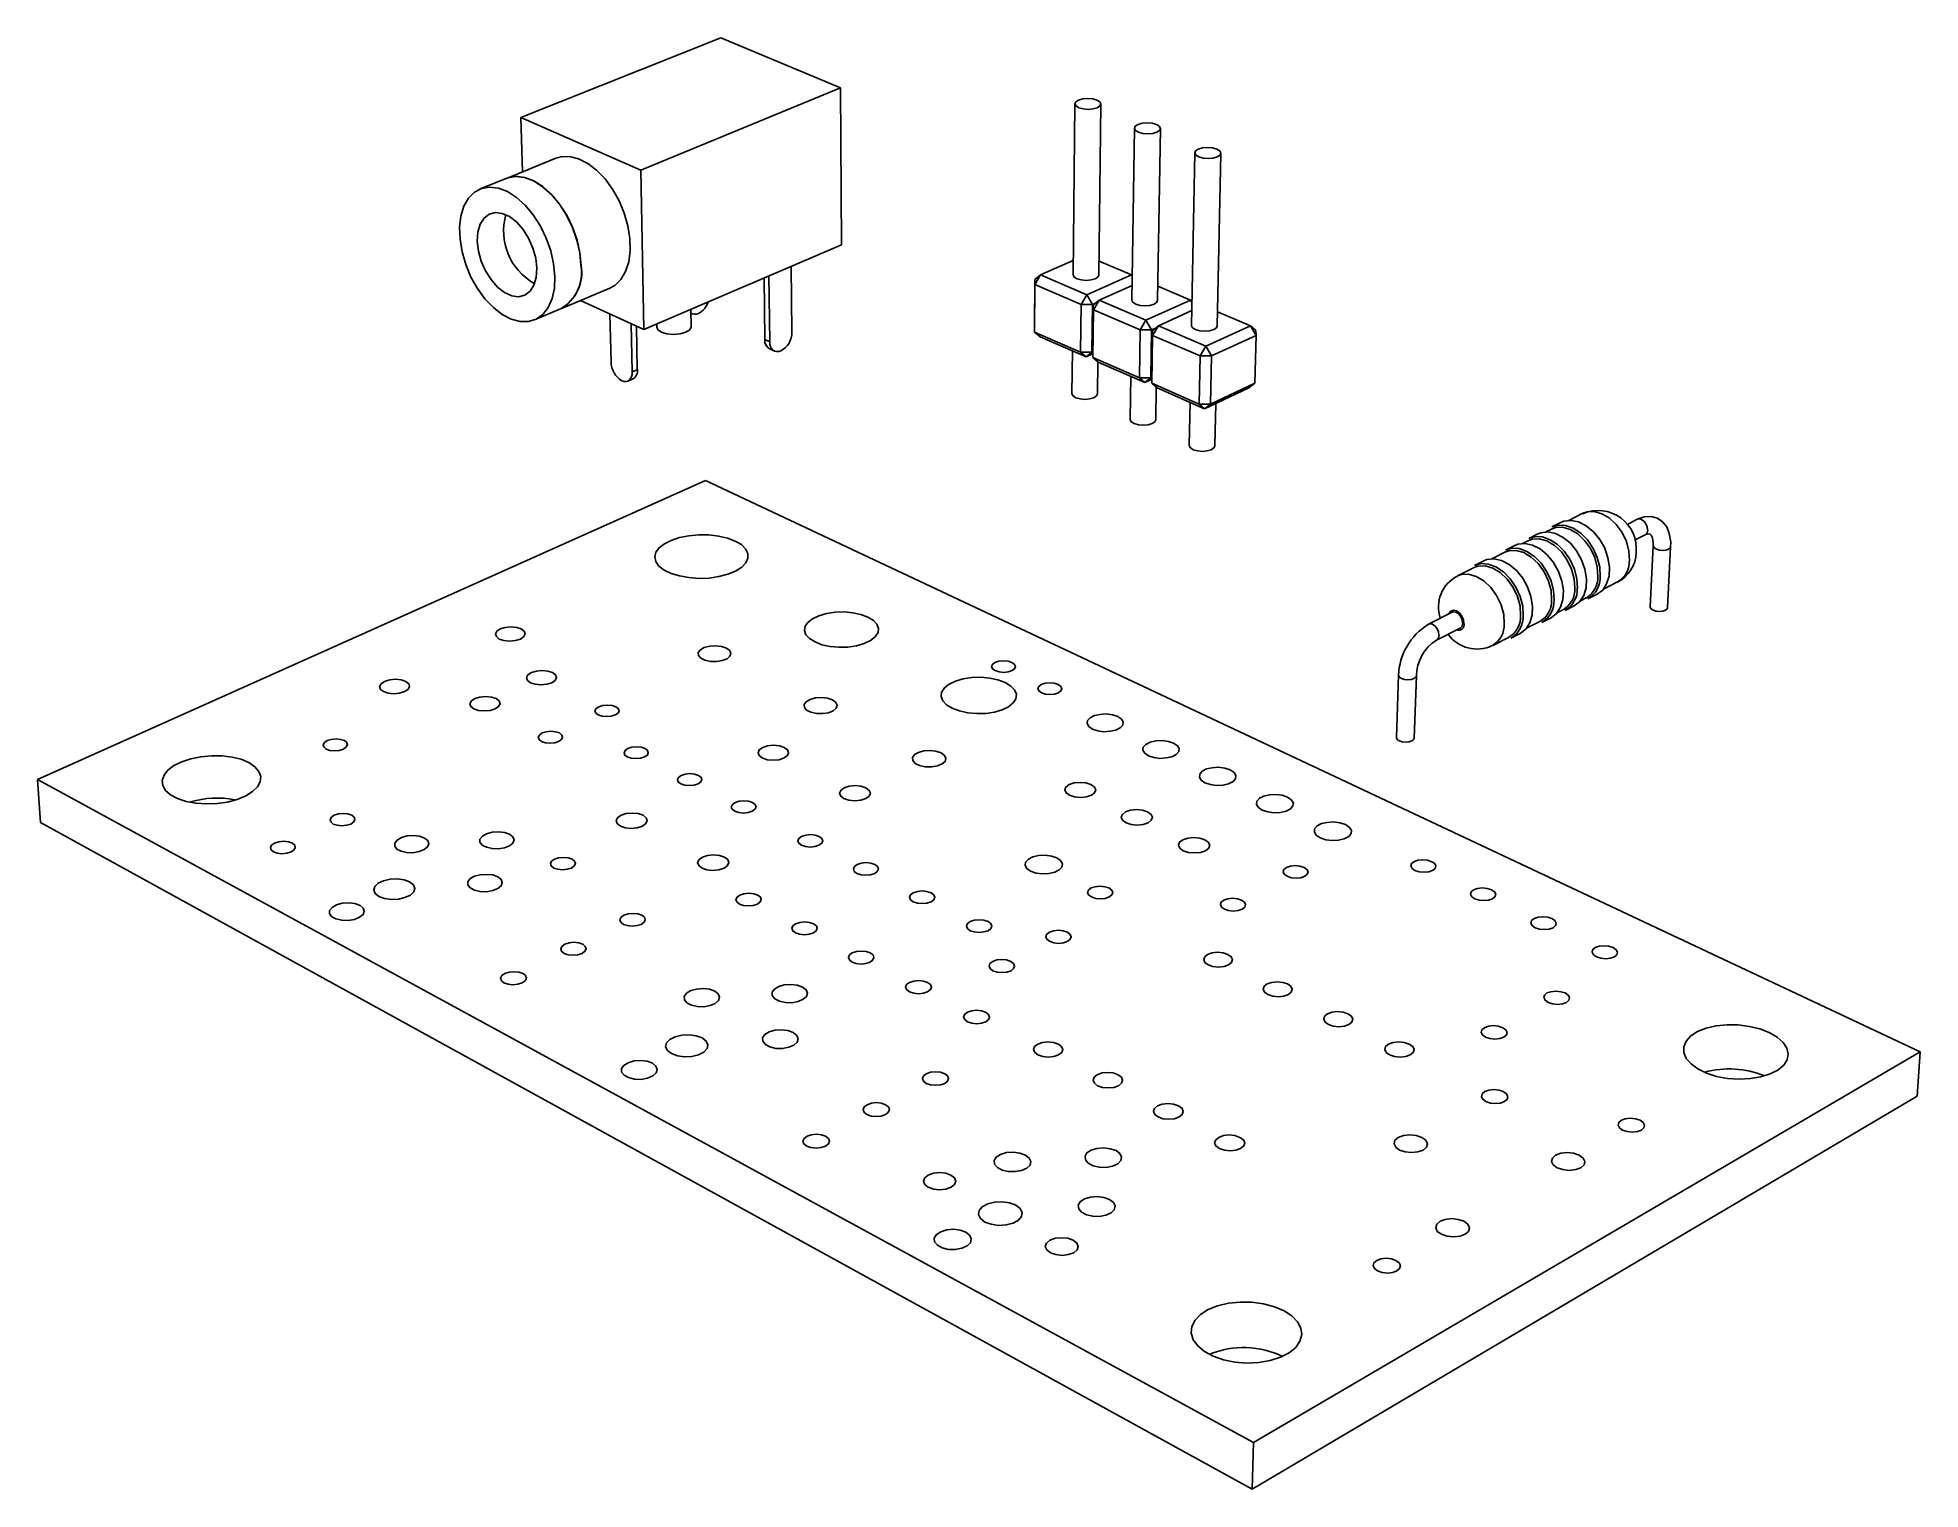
# Model space of a CAD drawing. Extents: x 0 to 159, y 0 to 188.
# Drawn here: x 58.2 to 159.1, y 110.4 to 188.2 of the extents above; entities outside this region: 2.
import ezdxf
from ezdxf.enums import TextEntityAlignment as Align

# ---------------------------------------------------------------- set-up
doc = ezdxf.new("R2010")
doc.units = 0
doc.layers.get('0').update_dxf_attribs({"linetype": 'CONTINUOUS'})

msp = doc.modelspace()

# ---------------------------------------------------------------- linework, layer by layer
at = {"color": 7, "linetype": 'CONTINUOUS'}
for p, q in [((94.8, 188.22), (84.09, 183.94)), ((101.23, 185.53), (94.8, 188.22)), ((90.51, 181.12), (101.23, 185.53)), ((101.23, 185.53), (101.28, 177.12)), ((84.09, 183.94), (84.17, 181.03)), ((84.09, 183.94), (90.51, 181.12)), ((113.8, 184.67), (113.7, 175.51)), ((115.08, 175.49), (115.19, 184.66)), ((116.99, 183.37), (116.85, 174.16)), ((118.23, 174.14), (118.38, 183.35)), ((85.96, 181.76), (83.32, 180.68)), ((120.22, 182.05), (120.04, 172.8)), ((121.43, 172.77), (121.62, 182.02)), ((90.51, 181.12), (90.68, 172.58)), ((83.3, 180.68), (81.9, 180.11)), ((90.68, 172.58), (101.28, 177.12)), ((98.61, 172.44), (98.58, 175.96)), ((113.71, 176.28), (111.95, 175.5)), ((116.83, 175.5), (115.09, 176.24)), ((86.23, 173.69), (88.85, 174.79)), ((97.17, 172.04), (97.13, 175.34)), ((97.43, 171.92), (97.39, 175.45)), ((111.63, 172.71), (111.64, 175.25)), ((111.65, 174.98), (111.63, 172.44)), ((111.95, 175.5), (111.64, 175.25)), ((111.65, 174.98), (111.64, 175.25)), ((111.95, 175.5), (111.65, 174.98)), ((114.13, 173.91), (111.65, 174.98)), ((111.95, 175.5), (114.43, 174.44)), ((114.43, 174.44), (116.83, 175.5)), ((116.86, 174.94), (115.09, 174.15)), ((116.83, 175.5), (116.87, 175.43)), ((116.87, 175.46), (116.83, 175.5)), ((120, 174.15), (118.25, 174.9)), ((84.82, 173.09), (86.21, 173.68)), ((87.28, 174.13), (90.68, 172.58)), ((93.21, 172.73), (93.2, 173.65)), ((114.1, 171.36), (114.13, 173.91)), ((114.43, 174.44), (114.13, 173.91)), ((114.74, 173.91), (114.13, 173.91)), ((114.74, 173.91), (114.43, 174.44)), ((114.74, 173.91), (114.71, 171.36)), ((114.87, 173.97), (114.74, 173.91)), ((114.75, 171.34), (114.78, 173.9)), ((115.09, 174.15), (114.78, 173.9)), ((114.79, 173.63), (114.78, 173.9)), ((115.09, 174.15), (114.79, 173.63)), ((115.09, 174.15), (117.6, 173.07)), ((117.6, 173.07), (120, 174.15)), ((120, 174.15), (120.07, 174.03)), ((120.07, 174.09), (120, 174.15)), ((88.92, 170.83), (88.86, 173.41)), ((90.06, 170.31), (90, 172.88)), ((90.33, 170.42), (90.28, 172.76)), ((91.37, 172.87), (91.37, 172.7)), ((93.2, 173.45), (93.26, 173.42)), ((111.63, 172.44), (111.63, 172.71)), ((114.79, 173.63), (114.76, 171.07)), ((117.3, 172.55), (114.79, 173.63)), ((117.6, 173.07), (117.3, 172.55)), ((117.91, 172.55), (117.6, 173.07)), ((118.27, 172.78), (117.95, 172.53)), ((118.27, 172.78), (117.96, 172.26)), ((120.06, 173.59), (118.27, 172.78)), ((118.27, 172.78), (120.81, 171.69)), ((120.81, 171.69), (123.21, 172.78)), ((123.21, 172.78), (121.45, 173.53)), ((123.21, 172.78), (123.51, 172.26)), ((123.49, 172.53), (123.21, 172.78)), ((97.17, 172.04), (97.43, 171.92)), ((111.63, 172.44), (114.1, 171.36)), ((111.63, 172.44), (111.93, 172.19)), ((114.4, 171.11), (111.93, 172.19)), ((117.26, 169.98), (117.3, 172.55)), ((117.91, 172.55), (117.3, 172.55)), ((117.91, 172.55), (117.87, 169.98)), ((118.05, 172.61), (117.91, 172.55)), ((117.91, 169.96), (117.95, 172.53)), ((117.96, 172.26), (117.92, 169.69)), ((117.96, 172.26), (117.95, 172.53)), ((120.51, 171.16), (117.96, 172.26)), ((120.81, 171.69), (120.51, 171.16)), ((121.12, 171.16), (120.81, 171.69)), ((123.51, 172.26), (121.12, 171.16)), ((123.45, 169.69), (123.51, 172.26)), ((123.49, 172.53), (123.51, 172.26)), ((97.43, 171.54), (97.68, 171.42)), ((113.66, 171.43), (113.64, 169.14)), ((114.71, 171.36), (114.1, 171.36)), ((114.1, 171.36), (114.4, 171.11)), ((114.71, 171.36), (114.4, 171.11)), ((114.75, 171.27), (114.4, 171.11)), ((114.71, 171.36), (114.75, 171.38)), ((114.76, 171.07), (114.75, 171.34)), ((114.76, 171.07), (117.26, 169.98)), ((114.76, 171.07), (115.05, 170.82)), ((115, 169.12), (115.02, 170.85)), ((117.55, 169.73), (115.05, 170.82)), ((120.46, 168.58), (120.51, 171.16)), ((121.12, 171.16), (120.51, 171.16)), ((121.12, 171.16), (121.07, 168.58)), ((89.82, 169.81), (90.09, 169.92)), ((90.06, 170.31), (90.33, 170.42)), ((116.79, 170.06), (116.76, 167.76)), ((117.87, 169.98), (117.26, 169.98)), ((117.26, 169.98), (117.55, 169.73)), ((117.87, 169.98), (117.55, 169.73)), ((117.91, 169.9), (117.55, 169.73)), ((117.87, 169.98), (117.91, 170)), ((117.92, 169.69), (117.91, 169.96)), ((117.92, 169.69), (120.46, 168.58)), ((117.92, 169.69), (118.21, 169.44)), ((121.07, 168.58), (123.45, 169.69)), ((123.13, 169.44), (123.45, 169.69)), ((118.13, 167.74), (118.16, 169.49)), ((120.75, 168.33), (118.21, 169.44)), ((119.97, 168.67), (119.92, 166.37)), ((123.13, 169.44), (120.75, 168.33)), ((121.3, 166.34), (121.35, 168.61)), ((121.07, 168.58), (120.46, 168.58)), ((120.46, 168.58), (120.75, 168.33)), ((121.07, 168.58), (120.75, 168.33)), ((93.99, 164.47), (58.17, 148.44)), ((159.13, 133.85), (93.99, 164.47)), ((141.04, 162.72), (140.29, 162.34)), ((138.62, 161.62), (138.13, 161.37)), ((139.35, 161.87), (139.05, 161.73)), ((139.86, 162.23), (139.37, 161.99)), ((143.95, 162.4), (143.39, 162.11)), ((143.81, 161.28), (144.37, 161.56)), ((144.36, 161.56), (144.37, 161.56)), ((136.86, 160.63), (136.15, 160.28)), ((137.38, 161), (136.88, 160.75)), ((138.11, 161.25), (137.81, 161.11)), ((144.81, 160.97), (144.64, 157.7)), ((145.57, 157.65), (145.74, 160.92)), ((135.2, 159.81), (134.32, 159.37)), ((135.72, 160.17), (135.22, 159.92)), ((142.15, 158.66), (142.9, 159.04)), ((139.67, 157.4), (139.97, 157.55)), ((140.08, 157.5), (140.57, 157.75)), ((140.91, 158.03), (141.21, 158.18)), ((141.31, 158.13), (141.8, 158.38)), ((134.02, 157.41), (132.75, 156.77)), ((133.18, 155.92), (134.45, 156.56)), ((138.02, 156.56), (138.73, 156.92)), ((138.84, 156.87), (139.33, 157.12)), ((136.2, 155.63), (137.08, 156.08)), ((137.18, 156.03), (137.68, 156.28)), ((131.15, 154.04), (131.04, 150.7)), ((131.99, 150.67), (132.11, 154.01)), ((58.17, 148.44), (58.32, 146.15)), ((58.17, 148.44), (123.37, 112.89)), ((58.32, 146.15), (123.31, 110.39)), ((123.37, 112.89), (159.13, 133.85)), ((159.13, 133.85), (158.96, 131.47)), ((123.31, 110.39), (158.96, 131.47)), ((123.37, 112.89), (123.31, 110.39))]:
    msp.add_line(p, q, dxfattribs=at)
for points in [[(113.99, 184.87), (114.22, 184.94), (114.48, 184.96), (114.75, 184.94), (114.98, 184.87), (115.13, 184.78), (115.19, 184.67), (115.14, 184.56), (114.99, 184.46), (114.77, 184.4), (114.51, 184.38), (114.24, 184.4), (114.01, 184.46), (113.86, 184.56), (113.8, 184.67), (113.85, 184.78), (113.99, 184.87)], [(117.18, 183.57), (117.4, 183.63), (117.67, 183.65), (117.94, 183.63), (118.17, 183.57), (118.32, 183.47), (118.38, 183.36), (118.34, 183.25), (118.19, 183.15), (117.97, 183.09), (117.7, 183.07), (117.43, 183.09), (117.2, 183.15), (117.05, 183.25), (116.99, 183.36), (117.03, 183.47), (117.18, 183.57)], [(88.85, 174.79), (89.12, 174.94), (89.44, 175.26), (89.7, 175.68), (89.87, 176.2), (89.94, 176.8), (89.93, 177.45), (89.82, 178.13), (89.63, 178.81), (89.35, 179.48), (89, 180.1), (88.6, 180.65), (88.14, 181.12), (87.67, 181.48), (87.18, 181.73), (86.7, 181.85), (86.24, 181.84), (85.96, 181.76)], [(120.41, 182.25), (120.63, 182.31), (120.9, 182.33), (121.17, 182.31), (121.4, 182.25), (121.56, 182.15), (121.62, 182.04), (121.58, 181.92), (121.43, 181.83), (121.21, 181.76), (120.94, 181.74), (120.67, 181.76), (120.44, 181.83), (120.28, 181.92), (120.22, 182.04), (120.26, 182.15), (120.41, 182.25)], [(87.3, 176.01), (87.24, 176.68), (87.09, 177.37), (86.85, 178.05), (86.53, 178.7), (86.15, 179.29), (85.72, 179.81), (85.25, 180.23), (84.76, 180.54), (84.28, 180.72), (83.81, 180.78), (83.38, 180.71), (83.3, 180.68)], [(87.32, 176.01), (87.25, 176.68), (87.1, 177.37), (86.86, 178.06), (86.55, 178.71), (86.16, 179.3), (85.73, 179.82), (85.26, 180.24), (84.78, 180.55), (84.29, 180.73), (83.82, 180.79), (83.39, 180.71), (83.32, 180.68)], [(85.91, 175.42), (85.84, 176.09), (85.69, 176.79), (85.45, 177.47), (85.13, 178.12), (84.75, 178.72), (84.31, 179.24), (83.85, 179.66), (83.36, 179.97), (82.88, 180.15), (82.41, 180.21), (81.98, 180.14), (81.59, 179.93), (81.28, 179.61), (81.03, 179.18), (80.87, 178.66), (80.8, 178.06), (80.83, 177.41), (80.94, 176.74), (81.14, 176.06), (81.41, 175.39), (81.76, 174.77), (82.16, 174.22), (82.61, 173.75), (83.08, 173.38), (83.56, 173.13), (84.04, 173), (84.49, 173), (84.9, 173.13), (85.26, 173.38), (85.55, 173.76), (85.76, 174.23), (85.88, 174.79), (85.91, 175.42)], [(84.94, 175.86), (84.88, 176.4), (84.73, 176.94), (84.5, 177.47), (84.2, 177.94), (83.85, 178.34), (83.47, 178.63), (83.09, 178.8), (82.72, 178.85), (82.38, 178.76), (82.11, 178.55), (81.9, 178.22), (81.78, 177.8), (81.75, 177.31), (81.81, 176.78), (81.96, 176.24), (82.19, 175.72), (82.49, 175.25), (82.84, 174.85), (83.21, 174.56), (83.6, 174.38), (83.96, 174.33), (84.3, 174.42), (84.58, 174.63), (84.78, 174.95), (84.91, 175.37), (84.94, 175.86)], [(113.7, 175.51), (113.7, 175.5), (113.76, 175.39), (113.91, 175.29), (114.14, 175.23), (114.4, 175.2), (114.66, 175.23), (114.88, 175.29), (115.03, 175.39), (115.08, 175.49)], [(116.85, 174.16), (116.85, 174.15), (116.91, 174.04), (117.07, 173.94), (117.29, 173.87), (117.56, 173.85), (117.82, 173.87), (118.04, 173.94), (118.19, 174.04), (118.23, 174.14)], [(93.21, 172.73), (93.21, 172.71), (93.14, 172.56), (92.93, 172.43), (92.62, 172.34), (92.27, 172.31), (91.92, 172.34), (91.62, 172.43), (91.43, 172.56), (91.37, 172.7)], [(120.04, 172.8), (120.04, 172.78), (120.1, 172.67), (120.26, 172.57), (120.49, 172.5), (120.76, 172.48), (121.02, 172.5), (121.24, 172.57), (121.39, 172.67), (121.43, 172.77)], [(97.43, 171.92), (97.44, 171.78), (97.47, 171.66), (97.53, 171.55), (97.6, 171.47), (97.7, 171.42), (97.8, 171.39), (97.91, 171.4), (98.03, 171.44)], [(89.5, 169.82), (89.62, 169.79), (89.72, 169.78), (89.82, 169.8), (89.9, 169.86), (89.97, 169.94), (90.02, 170.04), (90.05, 170.17), (90.06, 170.31)], [(115, 169.12), (114.95, 169.01), (114.81, 168.92), (114.59, 168.85), (114.33, 168.83), (114.07, 168.85), (113.85, 168.92), (113.7, 169.01), (113.64, 169.13), (113.64, 169.14)], [(118.13, 167.74), (118.08, 167.63), (117.94, 167.53), (117.72, 167.47), (117.46, 167.44), (117.2, 167.47), (116.97, 167.53), (116.82, 167.63), (116.76, 167.75), (116.76, 167.76)], [(121.3, 166.34), (121.26, 166.24), (121.11, 166.13), (120.89, 166.07), (120.63, 166.04), (120.37, 166.07), (120.14, 166.13), (119.98, 166.24), (119.92, 166.36), (119.92, 166.37)], [(145.74, 160.92), (145.75, 161.18), (145.67, 161.63), (145.53, 161.99), (145.31, 162.27), (145.03, 162.46), (144.69, 162.55), (144.33, 162.53), (143.95, 162.4)], [(95.58, 161.23), (95.17, 161.39), (94.69, 161.5), (94.17, 161.56), (93.63, 161.57), (93.1, 161.52), (92.6, 161.42), (92.15, 161.27), (91.78, 161.09), (91.5, 160.87), (91.33, 160.63), (91.27, 160.38), (91.32, 160.13), (91.49, 159.89), (91.77, 159.67), (92.15, 159.49), (92.6, 159.36), (93.1, 159.27), (93.64, 159.23), (94.18, 159.25), (94.71, 159.33), (95.19, 159.45), (95.6, 159.62), (95.93, 159.83), (96.15, 160.06), (96.26, 160.31), (96.26, 160.57), (96.14, 160.81), (95.91, 161.04), (95.58, 161.23)], [(140.57, 157.75), (140.86, 157.97), (141.08, 158.31), (141.21, 158.73), (141.23, 159.21), (141.15, 159.72), (140.97, 160.23), (140.7, 160.7), (140.37, 161.11), (139.98, 161.43), (139.57, 161.64), (139.17, 161.72), (138.79, 161.68), (138.62, 161.62)], [(141.84, 159.34), (141.81, 159.83), (141.67, 160.35), (141.44, 160.84), (141.13, 161.27), (140.76, 161.62), (140.35, 161.86), (139.95, 161.97), (139.56, 161.95), (139.35, 161.87)], [(139.37, 161.99), (139.71, 162.09), (140.11, 162.07), (140.52, 161.92), (140.92, 161.66), (141.29, 161.29), (141.59, 160.84), (141.81, 160.35), (141.94, 159.84), (141.97, 159.34)], [(141.8, 158.38), (142.1, 158.6), (142.31, 158.93), (142.44, 159.35), (142.46, 159.83), (142.38, 160.34), (142.21, 160.85), (141.94, 161.32), (141.6, 161.73), (141.22, 162.05), (140.81, 162.26), (140.4, 162.34), (140.02, 162.3), (139.86, 162.23)], [(144.37, 161.56), (144.46, 161.6), (144.58, 161.62), (144.64, 161.61), (144.7, 161.55), (144.77, 161.41), (144.81, 161.16), (144.81, 160.97)], [(139.36, 158.08), (139.33, 158.58), (139.19, 159.09), (138.96, 159.59), (138.64, 160.02), (138.27, 160.37), (137.87, 160.61), (137.46, 160.73), (137.07, 160.71), (136.86, 160.63)], [(136.88, 160.75), (137.23, 160.85), (137.62, 160.83), (138.04, 160.68), (138.44, 160.41), (138.8, 160.04), (139.1, 159.59), (139.33, 159.1), (139.46, 158.58), (139.49, 158.08)], [(139.33, 157.12), (139.62, 157.34), (139.84, 157.68), (139.97, 158.1), (139.99, 158.58), (139.91, 159.09), (139.73, 159.6), (139.46, 160.08), (139.12, 160.49), (138.74, 160.81), (138.33, 161.02), (137.92, 161.1), (137.54, 161.06), (137.38, 161)], [(140.6, 158.71), (140.57, 159.21), (140.43, 159.72), (140.2, 160.21), (139.89, 160.65), (139.52, 161), (139.11, 161.24), (138.7, 161.35), (138.32, 161.33), (138.11, 161.25)], [(138.13, 161.37), (138.47, 161.47), (138.87, 161.45), (139.28, 161.3), (139.68, 161.04), (140.05, 160.67), (140.35, 160.22), (140.58, 159.72), (140.71, 159.21), (140.74, 158.71)], [(137.7, 157.24), (137.67, 157.74), (137.53, 158.26), (137.3, 158.75), (136.98, 159.19), (136.61, 159.54), (136.21, 159.78), (135.8, 159.9), (135.41, 159.88), (135.2, 159.81)], [(135.22, 159.92), (135.57, 160.02), (135.96, 160), (136.37, 159.85), (136.78, 159.58), (137.14, 159.21), (137.45, 158.76), (137.67, 158.26), (137.81, 157.74), (137.84, 157.24)], [(137.68, 156.28), (137.97, 156.5), (138.19, 156.84), (138.31, 157.26), (138.34, 157.74), (138.25, 158.26), (138.07, 158.77), (137.81, 159.25), (137.47, 159.66), (137.08, 159.98), (136.67, 160.19), (136.26, 160.28), (135.88, 160.24), (135.72, 160.17)], [(144.64, 157.7), (144.64, 157.67), (144.69, 157.59), (144.81, 157.52), (144.96, 157.47), (145.14, 157.46), (145.32, 157.47), (145.46, 157.52)], [(145.46, 157.52), (145.55, 157.59), (145.57, 157.65)], [(84.11, 156.52), (83.86, 156.6), (83.55, 156.63), (83.25, 156.6), (82.98, 156.52), (82.8, 156.4), (82.72, 156.25), (82.77, 156.11), (82.93, 155.98), (83.18, 155.9), (83.48, 155.87), (83.79, 155.9), (84.06, 155.98), (84.24, 156.11), (84.32, 156.25), (84.27, 156.4), (84.11, 156.52)], [(102.7, 157.15), (102.32, 157.29), (101.89, 157.38), (101.42, 157.43), (100.94, 157.41), (100.48, 157.34), (100.07, 157.23), (99.73, 157.07), (99.48, 156.87), (99.33, 156.66), (99.29, 156.43), (99.37, 156.2), (99.56, 156), (99.86, 155.82), (100.23, 155.67), (100.67, 155.58), (101.14, 155.54), (101.62, 155.55), (102.08, 155.62), (102.5, 155.74), (102.84, 155.9), (103.09, 156.1), (103.24, 156.32), (103.27, 156.54), (103.18, 156.77), (102.99, 156.97), (102.7, 157.15)], [(134.59, 156.83), (134.57, 157), (134.5, 157.17), (134.39, 157.31), (134.25, 157.41), (134.12, 157.43), (134.02, 157.41)], [(95.11, 155.49), (94.85, 155.58), (94.53, 155.61), (94.21, 155.59), (93.92, 155.52), (93.71, 155.4), (93.6, 155.25), (93.61, 155.1), (93.73, 154.95), (93.95, 154.84), (94.25, 154.78), (94.57, 154.77), (94.88, 154.82), (95.14, 154.92), (95.3, 155.06), (95.35, 155.21), (95.29, 155.36), (95.11, 155.49)], [(110.42, 154.72), (110.21, 154.79), (109.96, 154.81), (109.72, 154.79), (109.51, 154.72), (109.38, 154.62), (109.33, 154.5), (109.38, 154.38), (109.52, 154.29), (109.73, 154.22), (109.98, 154.19), (110.22, 154.22), (110.43, 154.29), (110.56, 154.38), (110.61, 154.5), (110.56, 154.62), (110.42, 154.72)], [(77.92, 153.7), (77.66, 153.79), (77.36, 153.82), (77.05, 153.79), (76.78, 153.7), (76.59, 153.58), (76.51, 153.43), (76.55, 153.28), (76.71, 153.16), (76.96, 153.07), (77.26, 153.04), (77.58, 153.07), (77.85, 153.16), (78.04, 153.28), (78.12, 153.43), (78.08, 153.58), (77.92, 153.7)], [(85.79, 154.18), (85.53, 154.26), (85.23, 154.29), (84.92, 154.26), (84.65, 154.18), (84.46, 154.06), (84.39, 153.91), (84.44, 153.76), (84.6, 153.63), (84.85, 153.55), (85.16, 153.52), (85.47, 153.55), (85.74, 153.63), (85.93, 153.76), (86, 153.91), (85.95, 154.06), (85.79, 154.18)], [(110.06, 153.64), (109.67, 153.79), (109.23, 153.88), (108.75, 153.93), (108.27, 153.91), (107.8, 153.84), (107.39, 153.72), (107.05, 153.56), (106.8, 153.36), (106.65, 153.13), (106.62, 152.9), (106.71, 152.67), (106.91, 152.45), (107.22, 152.27), (107.6, 152.12), (108.05, 152.02), (108.53, 151.98), (109.02, 151.99), (109.48, 152.06), (109.9, 152.19), (110.24, 152.35), (110.49, 152.56), (110.63, 152.78), (110.66, 153.02), (110.56, 153.25), (110.36, 153.46), (110.06, 153.64)], [(112.9, 153.54), (112.69, 153.61), (112.45, 153.63), (112.2, 153.61), (111.99, 153.54), (111.86, 153.44), (111.81, 153.32), (111.86, 153.2), (112.01, 153.1), (112.22, 153.03), (112.46, 153.01), (112.71, 153.03), (112.92, 153.1), (113.05, 153.2), (113.1, 153.32), (113.05, 153.44), (112.9, 153.54)], [(82.76, 152.79), (82.51, 152.87), (82.2, 152.9), (81.89, 152.87), (81.62, 152.79), (81.43, 152.66), (81.35, 152.51), (81.4, 152.36), (81.56, 152.23), (81.81, 152.15), (82.12, 152.12), (82.43, 152.15), (82.71, 152.23), (82.89, 152.36), (82.97, 152.51), (82.92, 152.66), (82.76, 152.79)], [(100.8, 152.72), (100.53, 152.8), (100.21, 152.84), (99.88, 152.82), (99.6, 152.74), (99.38, 152.62), (99.27, 152.47), (99.29, 152.31), (99.41, 152.17), (99.64, 152.05), (99.94, 151.99), (100.27, 151.98), (100.58, 152.03), (100.84, 152.13), (101, 152.27), (101.05, 152.43), (100.98, 152.58), (100.8, 152.72)], [(89.18, 152.35), (88.98, 152.42), (88.73, 152.44), (88.48, 152.42), (88.27, 152.35), (88.12, 152.25), (88.06, 152.13), (88.1, 152.01), (88.23, 151.91), (88.44, 151.84), (88.68, 151.82), (88.93, 151.84), (89.15, 151.91), (89.3, 152.01), (89.35, 152.13), (89.31, 152.25), (89.18, 152.35)], [(116.09, 151.82), (115.81, 151.92), (115.48, 151.96), (115.15, 151.94), (114.84, 151.87), (114.61, 151.76), (114.47, 151.61), (114.45, 151.45), (114.54, 151.29), (114.74, 151.15), (115.02, 151.06), (115.35, 151.01), (115.69, 151.03), (115.99, 151.1), (116.23, 151.22), (116.36, 151.36), (116.39, 151.53), (116.29, 151.69), (116.09, 151.82)], [(74.63, 150.53), (74.42, 150.6), (74.18, 150.62), (73.92, 150.6), (73.7, 150.53), (73.55, 150.43), (73.48, 150.31), (73.52, 150.19), (73.64, 150.08), (73.84, 150.01), (74.09, 149.99), (74.34, 150.01), (74.57, 150.08), (74.72, 150.19), (74.79, 150.31), (74.75, 150.43), (74.63, 150.53)], [(86.15, 150.94), (85.95, 151), (85.7, 151.03), (85.45, 151), (85.23, 150.94), (85.08, 150.83), (85.02, 150.71), (85.06, 150.59), (85.19, 150.49), (85.4, 150.42), (85.64, 150.39), (85.9, 150.42), (86.11, 150.49), (86.26, 150.59), (86.32, 150.71), (86.28, 150.83), (86.15, 150.94)], [(119.09, 150.4), (118.81, 150.49), (118.48, 150.54), (118.14, 150.52), (117.83, 150.45), (117.6, 150.33), (117.46, 150.18), (117.44, 150.02), (117.54, 149.86), (117.74, 149.72), (118.02, 149.63), (118.35, 149.58), (118.69, 149.6), (119, 149.67), (119.23, 149.79), (119.37, 149.94), (119.39, 150.1), (119.29, 150.26), (119.09, 150.4)], [(131.87, 150.52), (131.72, 150.47), (131.54, 150.45), (131.35, 150.47), (131.19, 150.52), (131.08, 150.6), (131.04, 150.68), (131.04, 150.7)], [(131.99, 150.67), (131.96, 150.6), (131.87, 150.52)], [(69.5, 149.35), (69.08, 149.53), (68.6, 149.65), (68.06, 149.72), (67.49, 149.72), (66.92, 149.67), (66.39, 149.56), (65.9, 149.4), (65.48, 149.19), (65.16, 148.95), (64.95, 148.68), (64.85, 148.4), (64.88, 148.13), (65.03, 147.86), (65.3, 147.62), (65.67, 147.42), (66.13, 147.27), (66.65, 147.17), (67.21, 147.14), (67.79, 147.16), (68.35, 147.24), (68.87, 147.38), (69.33, 147.57), (69.69, 147.8), (69.96, 148.06), (70.11, 148.33), (70.14, 148.61), (70.04, 148.88), (69.82, 149.13), (69.5, 149.35)], [(90.75, 150.11), (90.54, 150.18), (90.29, 150.2), (90.04, 150.18), (89.82, 150.11), (89.67, 150.01), (89.62, 149.88), (89.66, 149.76), (89.79, 149.66), (90, 149.59), (90.25, 149.57), (90.5, 149.59), (90.72, 149.66), (90.87, 149.76), (90.92, 149.88), (90.88, 150.01), (90.75, 150.11)], [(98.21, 150.17), (97.95, 150.25), (97.64, 150.28), (97.32, 150.25), (97.06, 150.17), (96.87, 150.04), (96.81, 149.88), (96.86, 149.73), (97.03, 149.6), (97.3, 149.51), (97.61, 149.48), (97.93, 149.51), (98.2, 149.6), (98.38, 149.73), (98.44, 149.88), (98.39, 150.04), (98.21, 150.17)], [(106.62, 149.87), (106.34, 149.97), (106.02, 150), (105.69, 149.98), (105.4, 149.9), (105.19, 149.78), (105.09, 149.62), (105.1, 149.46), (105.23, 149.31), (105.47, 149.2), (105.77, 149.13), (106.11, 149.12), (106.42, 149.18), (106.68, 149.28), (106.84, 149.42), (106.88, 149.58), (106.81, 149.74), (106.62, 149.87)], [(93.61, 148.67), (93.4, 148.74), (93.15, 148.76), (92.9, 148.74), (92.68, 148.67), (92.53, 148.56), (92.48, 148.44), (92.52, 148.32), (92.66, 148.21), (92.87, 148.14), (93.12, 148.12), (93.37, 148.14), (93.59, 148.21), (93.74, 148.32), (93.79, 148.44), (93.75, 148.56), (93.61, 148.67)], [(122.12, 148.96), (121.84, 149.05), (121.5, 149.1), (121.16, 149.08), (120.86, 149.01), (120.62, 148.89), (120.49, 148.74), (120.47, 148.57), (120.57, 148.41), (120.77, 148.27), (121.06, 148.18), (121.39, 148.13), (121.74, 148.15), (122.04, 148.22), (122.28, 148.34), (122.41, 148.49), (122.43, 148.66), (122.33, 148.82), (122.12, 148.96)], [(102.59, 148), (102.32, 148.09), (102.01, 148.12), (101.69, 148.09), (101.42, 148), (101.24, 147.86), (101.18, 147.71), (101.24, 147.55), (101.41, 147.42), (101.68, 147.33), (102, 147.3), (102.31, 147.33), (102.58, 147.42), (102.76, 147.55), (102.83, 147.71), (102.77, 147.86), (102.59, 148)], [(114.65, 148.18), (114.38, 148.26), (114.07, 148.29), (113.75, 148.26), (113.49, 148.18), (113.31, 148.04), (113.25, 147.89), (113.32, 147.73), (113.51, 147.6), (113.78, 147.51), (114.09, 147.48), (114.41, 147.51), (114.68, 147.6), (114.85, 147.73), (114.91, 147.89), (114.84, 148.04), (114.65, 148.18)], [(125.2, 147.5), (124.91, 147.6), (124.57, 147.64), (124.23, 147.63), (123.92, 147.56), (123.69, 147.44), (123.55, 147.28), (123.53, 147.11), (123.64, 146.95), (123.84, 146.81), (124.14, 146.71), (124.47, 146.66), (124.82, 146.68), (125.12, 146.75), (125.36, 146.87), (125.49, 147.03), (125.51, 147.2), (125.4, 147.36), (125.2, 147.5)], [(75.02, 146.53), (74.81, 146.6), (74.56, 146.62), (74.31, 146.6), (74.08, 146.53), (73.93, 146.42), (73.86, 146.3), (73.89, 146.17), (74.02, 146.06), (74.23, 145.99), (74.48, 145.97), (74.74, 145.99), (74.96, 146.06), (75.12, 146.17), (75.18, 146.3), (75.15, 146.42), (75.02, 146.53)], [(90.64, 146.53), (90.37, 146.62), (90.06, 146.65), (89.74, 146.62), (89.46, 146.53), (89.27, 146.39), (89.2, 146.24), (89.25, 146.08), (89.42, 145.94), (89.69, 145.85), (90, 145.82), (90.32, 145.85), (90.6, 145.94), (90.79, 146.08), (90.86, 146.24), (90.81, 146.39), (90.64, 146.53)], [(96.51, 147.21), (96.3, 147.28), (96.05, 147.3), (95.79, 147.28), (95.58, 147.21), (95.43, 147.1), (95.37, 146.97), (95.42, 146.85), (95.56, 146.74), (95.77, 146.67), (96.02, 146.65), (96.28, 146.67), (96.49, 146.74), (96.64, 146.85), (96.7, 146.97), (96.65, 147.1), (96.51, 147.21)], [(117.69, 146.71), (117.42, 146.8), (117.1, 146.83), (116.78, 146.8), (116.51, 146.71), (116.34, 146.57), (116.28, 146.42), (116.35, 146.26), (116.54, 146.12), (116.82, 146.04), (117.14, 146), (117.45, 146.04), (117.72, 146.12), (117.89, 146.26), (117.95, 146.42), (117.88, 146.57), (117.69, 146.71)], [(78.91, 145.3), (78.65, 145.4), (78.32, 145.44), (77.98, 145.42), (77.68, 145.33), (77.45, 145.2), (77.32, 145.04), (77.32, 144.87), (77.44, 144.72), (77.66, 144.6), (77.96, 144.53), (78.3, 144.52), (78.63, 144.58), (78.9, 144.69), (79.08, 144.83), (79.15, 145), (79.09, 145.17), (78.91, 145.3)], [(83.48, 145.51), (83.21, 145.61), (82.88, 145.64), (82.55, 145.62), (82.25, 145.54), (82.02, 145.41), (81.89, 145.25), (81.89, 145.08), (82.01, 144.93), (82.24, 144.81), (82.54, 144.74), (82.88, 144.73), (83.21, 144.79), (83.48, 144.89), (83.66, 145.04), (83.72, 145.21), (83.66, 145.37), (83.48, 145.51)], [(100.08, 145.39), (99.87, 145.46), (99.61, 145.49), (99.36, 145.46), (99.14, 145.39), (98.99, 145.28), (98.94, 145.16), (98.99, 145.03), (99.13, 144.92), (99.34, 144.85), (99.6, 144.82), (99.85, 144.85), (100.07, 144.92), (100.22, 145.03), (100.27, 145.16), (100.22, 145.28), (100.08, 145.39)], [(128.3, 146.03), (128.01, 146.12), (127.67, 146.17), (127.33, 146.15), (127.02, 146.08), (126.79, 145.96), (126.65, 145.8), (126.64, 145.63), (126.74, 145.46), (126.95, 145.32), (127.25, 145.22), (127.59, 145.18), (127.93, 145.19), (128.24, 145.27), (128.48, 145.39), (128.61, 145.55), (128.62, 145.72), (128.52, 145.88), (128.3, 146.03)], [(71.83, 145.04), (71.62, 145.11), (71.37, 145.14), (71.11, 145.11), (70.88, 145.04), (70.72, 144.93), (70.65, 144.8), (70.69, 144.68), (70.82, 144.57), (71.02, 144.5), (71.27, 144.47), (71.53, 144.5), (71.76, 144.57), (71.92, 144.68), (71.99, 144.8), (71.96, 144.93), (71.83, 145.04)], [(95.01, 144.29), (94.74, 144.38), (94.42, 144.41), (94.1, 144.38), (93.83, 144.29), (93.64, 144.15), (93.56, 143.99), (93.62, 143.83), (93.8, 143.69), (94.06, 143.6), (94.38, 143.57), (94.71, 143.6), (94.99, 143.69), (95.17, 143.83), (95.24, 143.99), (95.19, 144.15), (95.01, 144.29)], [(112.83, 144.24), (112.54, 144.34), (112.2, 144.39), (111.85, 144.37), (111.54, 144.3), (111.3, 144.17), (111.15, 144.02), (111.13, 143.84), (111.22, 143.67), (111.42, 143.53), (111.71, 143.43), (112.05, 143.38), (112.4, 143.4), (112.72, 143.47), (112.96, 143.6), (113.1, 143.75), (113.13, 143.93), (113.03, 144.1), (112.83, 144.24)], [(120.76, 145.22), (120.49, 145.31), (120.16, 145.34), (119.85, 145.31), (119.58, 145.22), (119.41, 145.09), (119.35, 144.93), (119.43, 144.77), (119.61, 144.63), (119.89, 144.54), (120.21, 144.51), (120.53, 144.54), (120.8, 144.63), (120.97, 144.77), (121.03, 144.93), (120.95, 145.09), (120.76, 145.22)], [(86.83, 144.17), (86.62, 144.25), (86.37, 144.27), (86.11, 144.25), (85.89, 144.17), (85.73, 144.06), (85.67, 143.94), (85.71, 143.81), (85.85, 143.7), (86.06, 143.63), (86.31, 143.6), (86.57, 143.63), (86.8, 143.7), (86.95, 143.81), (87.01, 143.94), (86.97, 144.06), (86.83, 144.17)], [(103.06, 143.89), (102.85, 143.96), (102.59, 143.99), (102.33, 143.96), (102.12, 143.89), (101.97, 143.78), (101.92, 143.65), (101.96, 143.52), (102.11, 143.41), (102.33, 143.34), (102.58, 143.32), (102.84, 143.34), (103.06, 143.41), (103.2, 143.52), (103.26, 143.65), (103.21, 143.78), (103.06, 143.89)], [(126.09, 143.73), (125.86, 143.8), (125.6, 143.83), (125.35, 143.8), (125.14, 143.73), (125, 143.62), (124.96, 143.49), (125.02, 143.37), (125.18, 143.26), (125.4, 143.18), (125.66, 143.16), (125.91, 143.18), (126.13, 143.26), (126.26, 143.37), (126.3, 143.49), (126.24, 143.62), (126.09, 143.73)], [(132.93, 144.04), (132.7, 144.12), (132.45, 144.14), (132.19, 144.12), (131.98, 144.04), (131.85, 143.94), (131.81, 143.81), (131.88, 143.68), (132.03, 143.57), (132.26, 143.5), (132.52, 143.47), (132.77, 143.5), (132.98, 143.57), (133.12, 143.68), (133.15, 143.81), (133.09, 143.94), (132.93, 144.04)], [(78.12, 142.96), (77.82, 143.07), (77.46, 143.12), (77.07, 143.1), (76.72, 143.02), (76.43, 142.89), (76.25, 142.71), (76.2, 142.52), (76.27, 142.34), (76.47, 142.18), (76.77, 142.07), (77.14, 142.02), (77.52, 142.03), (77.87, 142.12), (78.16, 142.25), (78.34, 142.43), (78.4, 142.62), (78.32, 142.8), (78.12, 142.96)], [(82.85, 143.23), (82.58, 143.33), (82.25, 143.36), (81.91, 143.34), (81.6, 143.26), (81.37, 143.13), (81.25, 142.96), (81.25, 142.79), (81.37, 142.63), (81.6, 142.51), (81.9, 142.44), (82.25, 142.43), (82.58, 142.49), (82.85, 142.6), (83.03, 142.75), (83.09, 142.92), (83.03, 143.09), (82.85, 143.23)], [(106.08, 142.37), (105.86, 142.44), (105.6, 142.47), (105.35, 142.44), (105.13, 142.37), (104.98, 142.26), (104.93, 142.13), (104.98, 142), (105.13, 141.89), (105.35, 141.81), (105.6, 141.79), (105.86, 141.81), (106.08, 141.89), (106.23, 142), (106.28, 142.13), (106.23, 142.26), (106.08, 142.37)], [(115.62, 142.63), (115.4, 142.7), (115.14, 142.73), (114.88, 142.7), (114.67, 142.63), (114.53, 142.52), (114.48, 142.39), (114.53, 142.26), (114.68, 142.15), (114.91, 142.07), (115.17, 142.05), (115.42, 142.07), (115.64, 142.15), (115.78, 142.26), (115.83, 142.39), (115.77, 142.52), (115.62, 142.63)], [(136.13, 142.53), (135.9, 142.6), (135.64, 142.63), (135.39, 142.6), (135.18, 142.53), (135.05, 142.42), (135.01, 142.29), (135.08, 142.16), (135.24, 142.05), (135.47, 141.97), (135.73, 141.95), (135.98, 141.97), (136.19, 142.05), (136.32, 142.16), (136.36, 142.29), (136.29, 142.42), (136.13, 142.53)], [(75.46, 141.69), (75.18, 141.79), (74.86, 141.83), (74.51, 141.81), (74.2, 141.72), (73.97, 141.59), (73.83, 141.42), (73.83, 141.25), (73.95, 141.09), (74.17, 140.97), (74.48, 140.9), (74.82, 140.89), (75.16, 140.94), (75.43, 141.06), (75.62, 141.21), (75.69, 141.38), (75.63, 141.55), (75.46, 141.69)], [(96.79, 142.25), (96.57, 142.32), (96.31, 142.35), (96.05, 142.32), (95.83, 142.25), (95.68, 142.14), (95.62, 142.01), (95.67, 141.88), (95.81, 141.77), (96.03, 141.69), (96.29, 141.67), (96.55, 141.69), (96.77, 141.77), (96.92, 141.88), (96.97, 142.01), (96.93, 142.14), (96.79, 142.25)], [(122.73, 141.98), (122.51, 142.05), (122.25, 142.08), (121.99, 142.05), (121.78, 141.98), (121.64, 141.87), (121.6, 141.74), (121.66, 141.61), (121.81, 141.49), (122.03, 141.42), (122.29, 141.39), (122.55, 141.42), (122.77, 141.49), (122.9, 141.61), (122.95, 141.74), (122.89, 141.87), (122.73, 141.98)], [(90.57, 141.17), (90.36, 141.25), (90.1, 141.27), (89.84, 141.25), (89.61, 141.17), (89.46, 141.06), (89.4, 140.93), (89.44, 140.8), (89.58, 140.68), (89.8, 140.61), (90.05, 140.58), (90.32, 140.61), (90.54, 140.68), (90.7, 140.8), (90.75, 140.93), (90.71, 141.06), (90.57, 141.17)], [(99.78, 140.71), (99.57, 140.78), (99.31, 140.81), (99.05, 140.78), (98.82, 140.71), (98.67, 140.6), (98.62, 140.47), (98.67, 140.33), (98.81, 140.22), (99.03, 140.15), (99.29, 140.12), (99.55, 140.15), (99.77, 140.22), (99.92, 140.33), (99.98, 140.47), (99.93, 140.6), (99.78, 140.71)], [(109.14, 140.83), (108.92, 140.9), (108.66, 140.93), (108.4, 140.9), (108.18, 140.83), (108.03, 140.72), (107.98, 140.59), (108.03, 140.45), (108.18, 140.34), (108.4, 140.27), (108.66, 140.24), (108.92, 140.27), (109.14, 140.34), (109.29, 140.45), (109.34, 140.59), (109.29, 140.72), (109.14, 140.83)], [(113.39, 140.26), (113.17, 140.33), (112.91, 140.36), (112.65, 140.33), (112.43, 140.26), (112.28, 140.14), (112.24, 140.01), (112.29, 139.88), (112.44, 139.77), (112.67, 139.69), (112.93, 139.66), (113.19, 139.69), (113.41, 139.77), (113.55, 139.88), (113.6, 140.01), (113.54, 140.14), (113.39, 140.26)], [(139.38, 140.99), (139.15, 141.06), (138.88, 141.09), (138.63, 141.06), (138.42, 140.99), (138.28, 140.88), (138.25, 140.75), (138.32, 140.61), (138.48, 140.5), (138.71, 140.43), (138.98, 140.4), (139.23, 140.43), (139.44, 140.5), (139.57, 140.61), (139.61, 140.75), (139.54, 140.88), (139.38, 140.99)], [(87.41, 139.62), (87.19, 139.69), (86.93, 139.72), (86.67, 139.69), (86.44, 139.62), (86.28, 139.5), (86.22, 139.37), (86.26, 139.24), (86.4, 139.12), (86.62, 139.05), (86.88, 139.02), (87.14, 139.05), (87.37, 139.12), (87.52, 139.24), (87.59, 139.37), (87.54, 139.5), (87.41, 139.62)], [(142.66, 139.43), (142.43, 139.51), (142.16, 139.53), (141.91, 139.51), (141.69, 139.43), (141.56, 139.32), (141.53, 139.18), (141.6, 139.05), (141.77, 138.94), (142, 138.86), (142.26, 138.84), (142.52, 138.86), (142.73, 138.94), (142.86, 139.05), (142.9, 139.18), (142.82, 139.32), (142.66, 139.43)], [(102.82, 139.15), (102.6, 139.22), (102.34, 139.25), (102.08, 139.22), (101.85, 139.15), (101.71, 139.04), (101.65, 138.9), (101.7, 138.77), (101.85, 138.65), (102.07, 138.58), (102.33, 138.55), (102.59, 138.58), (102.81, 138.65), (102.96, 138.77), (103.02, 138.9), (102.97, 139.04), (102.82, 139.15)], [(110.36, 138.69), (110.13, 138.77), (109.87, 138.79), (109.61, 138.77), (109.39, 138.69), (109.24, 138.58), (109.19, 138.44), (109.25, 138.31), (109.4, 138.19), (109.62, 138.12), (109.88, 138.09), (110.15, 138.12), (110.37, 138.19), (110.51, 138.31), (110.56, 138.44), (110.51, 138.58), (110.36, 138.69)], [(122, 139.07), (121.75, 139.15), (121.45, 139.18), (121.16, 139.15), (120.91, 139.07), (120.76, 138.94), (120.71, 138.79), (120.77, 138.64), (120.95, 138.51), (121.2, 138.42), (121.5, 138.39), (121.8, 138.42), (122.04, 138.51), (122.2, 138.64), (122.25, 138.79), (122.18, 138.94), (122, 139.07)], [(84.2, 138.04), (83.98, 138.12), (83.72, 138.14), (83.46, 138.12), (83.23, 138.04), (83.07, 137.93), (83, 137.79), (83.04, 137.66), (83.18, 137.54), (83.4, 137.47), (83.66, 137.44), (83.93, 137.47), (84.15, 137.54), (84.31, 137.66), (84.38, 137.79), (84.34, 137.93), (84.2, 138.04)], [(99.19, 137.32), (98.9, 137.42), (98.56, 137.46), (98.21, 137.43), (97.91, 137.35), (97.68, 137.21), (97.56, 137.04), (97.57, 136.86), (97.71, 136.69), (97.95, 136.56), (98.27, 136.49), (98.62, 136.48), (98.95, 136.54), (99.23, 136.66), (99.4, 136.81), (99.45, 136.99), (99.38, 137.17), (99.19, 137.32)], [(105.9, 137.57), (105.67, 137.64), (105.41, 137.67), (105.15, 137.64), (104.92, 137.57), (104.77, 137.45), (104.72, 137.32), (104.77, 137.18), (104.92, 137.07), (105.15, 136.99), (105.41, 136.96), (105.67, 136.99), (105.9, 137.07), (106.05, 137.18), (106.1, 137.32), (106.05, 137.45), (105.9, 137.57)], [(125.2, 137.49), (124.94, 137.57), (124.65, 137.6), (124.35, 137.57), (124.11, 137.49), (123.95, 137.36), (123.9, 137.2), (123.97, 137.05), (124.15, 136.92), (124.41, 136.83), (124.71, 136.8), (125, 136.83), (125.25, 136.92), (125.4, 137.05), (125.45, 137.2), (125.38, 137.36), (125.2, 137.49)], [(94.48, 137.1), (94.2, 137.2), (93.86, 137.24), (93.51, 137.21), (93.2, 137.13), (92.97, 136.99), (92.85, 136.82), (92.86, 136.64), (92.99, 136.47), (93.23, 136.34), (93.55, 136.27), (93.9, 136.26), (94.23, 136.32), (94.51, 136.43), (94.69, 136.59), (94.74, 136.77), (94.67, 136.95), (94.48, 137.1)], [(140.08, 137), (139.85, 137.07), (139.58, 137.1), (139.32, 137.07), (139.11, 137), (138.97, 136.88), (138.94, 136.75), (139.01, 136.61), (139.17, 136.49), (139.41, 136.42), (139.68, 136.39), (139.94, 136.42), (140.15, 136.49), (140.28, 136.61), (140.32, 136.75), (140.25, 136.88), (140.08, 137)], [(109.01, 135.97), (108.79, 136.04), (108.52, 136.07), (108.26, 136.04), (108.03, 135.97), (107.88, 135.85), (107.83, 135.71), (107.89, 135.58), (108.04, 135.46), (108.26, 135.38), (108.53, 135.35), (108.79, 135.38), (109.02, 135.46), (109.17, 135.58), (109.22, 135.71), (109.16, 135.85), (109.01, 135.97)], [(128.44, 135.88), (128.18, 135.97), (127.88, 136), (127.59, 135.97), (127.34, 135.88), (127.18, 135.75), (127.14, 135.6), (127.21, 135.44), (127.39, 135.31), (127.65, 135.22), (127.95, 135.19), (128.25, 135.22), (128.49, 135.31), (128.65, 135.44), (128.7, 135.6), (128.62, 135.75), (128.44, 135.88)], [(151.03, 134.88), (150.53, 135.07), (149.96, 135.21), (149.37, 135.29), (148.76, 135.29), (148.18, 135.24), (147.65, 135.11), (147.19, 134.93), (146.83, 134.7), (146.58, 134.42), (146.45, 134.12), (146.45, 133.81), (146.58, 133.49), (146.84, 133.2), (147.21, 132.93), (147.67, 132.7), (148.21, 132.53), (148.8, 132.42), (149.41, 132.38), (150.02, 132.41), (150.58, 132.5), (151.08, 132.66), (151.5, 132.87), (151.81, 133.13), (151.99, 133.42), (152.05, 133.73), (151.98, 134.04), (151.77, 134.35), (151.46, 134.63), (151.03, 134.88)], [(93.81, 134.59), (93.49, 134.71), (93.12, 134.76), (92.72, 134.74), (92.36, 134.65), (92.08, 134.51), (91.9, 134.32), (91.85, 134.12), (91.94, 133.92), (92.16, 133.75), (92.48, 133.63), (92.86, 133.58), (93.25, 133.6), (93.61, 133.68), (93.9, 133.83), (94.08, 134.02), (94.12, 134.22), (94.03, 134.42), (93.81, 134.59)], [(98.69, 134.88), (98.4, 134.98), (98.06, 135.02), (97.71, 135), (97.4, 134.91), (97.17, 134.77), (97.05, 134.59), (97.06, 134.41), (97.2, 134.24), (97.44, 134.11), (97.76, 134.03), (98.12, 134.03), (98.45, 134.09), (98.73, 134.2), (98.91, 134.36), (98.96, 134.55), (98.88, 134.72), (98.69, 134.88)], [(112.91, 134.26), (112.65, 134.35), (112.35, 134.38), (112.05, 134.35), (111.8, 134.26), (111.63, 134.13), (111.58, 133.97), (111.64, 133.81), (111.81, 133.68), (112.07, 133.59), (112.37, 133.56), (112.67, 133.59), (112.92, 133.68), (113.09, 133.81), (113.15, 133.97), (113.08, 134.13), (112.91, 134.26)], [(131.73, 134.26), (131.46, 134.35), (131.16, 134.38), (130.86, 134.35), (130.62, 134.26), (130.46, 134.13), (130.41, 133.97), (130.49, 133.81), (130.67, 133.68), (130.94, 133.59), (131.24, 133.56), (131.54, 133.59), (131.78, 133.68), (131.94, 133.81), (131.99, 133.97), (131.91, 134.13), (131.73, 134.26)], [(136.74, 135.14), (136.5, 135.22), (136.23, 135.25), (135.97, 135.22), (135.76, 135.14), (135.62, 135.03), (135.58, 134.89), (135.65, 134.75), (135.82, 134.63), (136.05, 134.56), (136.32, 134.53), (136.58, 134.56), (136.8, 134.63), (136.94, 134.75), (136.97, 134.89), (136.9, 135.03), (136.74, 135.14)], [(91.14, 133.23), (90.85, 133.34), (90.51, 133.38), (90.16, 133.36), (89.84, 133.26), (89.61, 133.12), (89.48, 132.95), (89.49, 132.76), (89.62, 132.59), (89.86, 132.46), (90.18, 132.38), (90.54, 132.37), (90.88, 132.43), (91.16, 132.55), (91.34, 132.71), (91.4, 132.9), (91.33, 133.08), (91.14, 133.23)], [(106.82, 132.67), (106.59, 132.75), (106.32, 132.78), (106.05, 132.75), (105.82, 132.67), (105.67, 132.55), (105.62, 132.41), (105.67, 132.27), (105.82, 132.15), (106.05, 132.07), (106.32, 132.05), (106.59, 132.07), (106.82, 132.15), (106.97, 132.27), (107.02, 132.41), (106.97, 132.55), (106.82, 132.67)], [(116.11, 132.62), (115.85, 132.71), (115.55, 132.74), (115.25, 132.71), (114.99, 132.62), (114.83, 132.48), (114.77, 132.32), (114.84, 132.16), (115.01, 132.03), (115.28, 131.94), (115.58, 131.91), (115.88, 131.94), (116.13, 132.03), (116.3, 132.16), (116.35, 132.32), (116.29, 132.48), (116.11, 132.62)], [(136.77, 131.71), (136.54, 131.79), (136.26, 131.82), (136, 131.79), (135.78, 131.71), (135.64, 131.59), (135.6, 131.44), (135.67, 131.3), (135.84, 131.18), (136.08, 131.1), (136.35, 131.07), (136.62, 131.1), (136.84, 131.18), (136.98, 131.3), (137.01, 131.44), (136.94, 131.59), (136.77, 131.71)], [(103.64, 131.01), (103.42, 131.09), (103.15, 131.12), (102.88, 131.09), (102.65, 131.01), (102.49, 130.89), (102.44, 130.75), (102.49, 130.6), (102.64, 130.48), (102.87, 130.4), (103.14, 130.37), (103.41, 130.4), (103.64, 130.48), (103.79, 130.6), (103.85, 130.75), (103.8, 130.89), (103.64, 131.01)], [(119.36, 130.95), (119.09, 131.04), (118.79, 131.07), (118.48, 131.04), (118.23, 130.95), (118.06, 130.81), (118.01, 130.65), (118.08, 130.49), (118.26, 130.36), (118.52, 130.26), (118.83, 130.23), (119.13, 130.26), (119.39, 130.36), (119.55, 130.49), (119.6, 130.65), (119.54, 130.81), (119.36, 130.95)], [(144.1, 130.18), (143.86, 130.26), (143.58, 130.29), (143.31, 130.26), (143.1, 130.18), (142.96, 130.06), (142.93, 129.92), (143, 129.77), (143.17, 129.65), (143.41, 129.57), (143.69, 129.54), (143.96, 129.57), (144.18, 129.65), (144.31, 129.77), (144.34, 129.92), (144.27, 130.06), (144.1, 130.18)], [(100.43, 129.32), (100.2, 129.4), (99.93, 129.43), (99.66, 129.4), (99.43, 129.32), (99.27, 129.2), (99.21, 129.06), (99.26, 128.91), (99.42, 128.79), (99.64, 128.71), (99.92, 128.68), (100.19, 128.71), (100.42, 128.79), (100.58, 128.91), (100.64, 129.06), (100.58, 129.2), (100.43, 129.32)], [(122.64, 129.26), (122.38, 129.35), (122.07, 129.39), (121.76, 129.35), (121.51, 129.26), (121.35, 129.12), (121.29, 128.96), (121.36, 128.8), (121.55, 128.66), (121.81, 128.57), (122.12, 128.53), (122.43, 128.57), (122.68, 128.66), (122.85, 128.8), (122.9, 128.96), (122.83, 129.12), (122.64, 129.26)], [(132.4, 129.25), (132.1, 129.35), (131.76, 129.39), (131.42, 129.35), (131.14, 129.25), (130.96, 129.1), (130.91, 128.91), (131, 128.73), (131.21, 128.58), (131.51, 128.48), (131.85, 128.44), (132.19, 128.48), (132.47, 128.58), (132.65, 128.73), (132.7, 128.91), (132.61, 129.1), (132.4, 129.25)], [(111.14, 128.31), (110.84, 128.42), (110.49, 128.46), (110.13, 128.44), (109.81, 128.34), (109.58, 128.19), (109.47, 128.01), (109.49, 127.82), (109.64, 127.64), (109.9, 127.5), (110.23, 127.42), (110.59, 127.42), (110.94, 127.48), (111.22, 127.6), (111.39, 127.77), (111.43, 127.96), (111.35, 128.15), (111.14, 128.31)], [(116, 128.55), (115.69, 128.65), (115.34, 128.7), (114.98, 128.67), (114.67, 128.58), (114.44, 128.43), (114.34, 128.25), (114.36, 128.05), (114.51, 127.88), (114.77, 127.74), (115.11, 127.66), (115.47, 127.65), (115.81, 127.71), (116.09, 127.84), (116.26, 128.01), (116.3, 128.2), (116.21, 128.39), (116, 128.55)], [(140.84, 128.31), (140.53, 128.41), (140.19, 128.45), (139.85, 128.41), (139.57, 128.31), (139.4, 128.15), (139.36, 127.97), (139.45, 127.79), (139.66, 127.63), (139.97, 127.53), (140.31, 127.49), (140.65, 127.53), (140.93, 127.63), (141.1, 127.79), (141.15, 127.97), (141.05, 128.15), (140.84, 128.31)], [(107.15, 127.24), (106.87, 127.34), (106.54, 127.38), (106.21, 127.34), (105.93, 127.24), (105.74, 127.09), (105.68, 126.91), (105.74, 126.74), (105.93, 126.59), (106.21, 126.48), (106.54, 126.45), (106.88, 126.48), (107.16, 126.59), (107.34, 126.74), (107.41, 126.91), (107.34, 127.09), (107.15, 127.24)], [(110.62, 125.62), (110.28, 125.75), (109.89, 125.8), (109.48, 125.78), (109.12, 125.69), (108.83, 125.54), (108.66, 125.34), (108.63, 125.12), (108.73, 124.9), (108.97, 124.72), (109.31, 124.6), (109.7, 124.54), (110.11, 124.56), (110.48, 124.65), (110.77, 124.81), (110.94, 125.01), (110.97, 125.23), (110.86, 125.44), (110.62, 125.62)], [(115.65, 125.93), (115.35, 126.04), (114.99, 126.09), (114.63, 126.06), (114.31, 125.96), (114.08, 125.81), (113.97, 125.63), (114, 125.43), (114.15, 125.25), (114.41, 125.11), (114.75, 125.03), (115.12, 125.02), (115.46, 125.08), (115.74, 125.21), (115.91, 125.38), (115.96, 125.58), (115.86, 125.77), (115.65, 125.93)], [(107.95, 124.17), (107.64, 124.28), (107.29, 124.33), (106.92, 124.3), (106.6, 124.2), (106.37, 124.05), (106.25, 123.86), (106.27, 123.66), (106.42, 123.48), (106.68, 123.33), (107.02, 123.25), (107.38, 123.24), (107.73, 123.31), (108.02, 123.44), (108.2, 123.61), (108.24, 123.81), (108.16, 124), (107.95, 124.17)], [(134.66, 124.76), (134.35, 124.86), (134, 124.9), (133.66, 124.86), (133.38, 124.76), (133.2, 124.6), (133.15, 124.41), (133.23, 124.22), (133.45, 124.06), (133.75, 123.96), (134.11, 123.92), (134.45, 123.96), (134.73, 124.06), (134.91, 124.22), (134.96, 124.41), (134.87, 124.6), (134.66, 124.76)], [(113.71, 123.75), (113.42, 123.85), (113.08, 123.88), (112.75, 123.85), (112.46, 123.75), (112.28, 123.59), (112.21, 123.41), (112.29, 123.23), (112.48, 123.07), (112.77, 122.97), (113.11, 122.93), (113.44, 122.97), (113.73, 123.07), (113.91, 123.23), (113.97, 123.41), (113.9, 123.59), (113.71, 123.75)], [(131.01, 122.66), (130.77, 122.75), (130.49, 122.78), (130.21, 122.75), (129.98, 122.66), (129.83, 122.53), (129.79, 122.38), (129.86, 122.23), (130.03, 122.1), (130.28, 122.01), (130.56, 121.98), (130.84, 122.01), (131.06, 122.1), (131.21, 122.23), (131.25, 122.38), (131.18, 122.53), (131.01, 122.66)], [(125.01, 119.96), (124.5, 120.18), (123.91, 120.34), (123.29, 120.42), (122.65, 120.43), (122.03, 120.37), (121.45, 120.23), (120.95, 120.02), (120.53, 119.76), (120.24, 119.46), (120.07, 119.12), (120.03, 118.77), (120.14, 118.41), (120.38, 118.08), (120.74, 117.78), (121.21, 117.53), (121.76, 117.33), (122.38, 117.21), (123.02, 117.16), (123.66, 117.19), (124.27, 117.3), (124.82, 117.47), (125.28, 117.71), (125.64, 118), (125.86, 118.33), (125.96, 118.68), (125.92, 119.03), (125.74, 119.37), (125.43, 119.69), (125.01, 119.96)]]:
    msp.add_lwpolyline(points, dxfattribs=at)
at = {"color": 8, "linetype": 'CONTINUOUS'}
for points in [[(143.53, 160.19), (143.5, 160.69), (143.37, 161.2), (143.14, 161.69), (142.82, 162.12), (142.45, 162.47), (142.05, 162.7), (141.64, 162.82), (141.26, 162.79), (141.04, 162.72)], [(144.51, 161.83), (144.49, 162), (144.42, 162.16), (144.31, 162.3), (144.18, 162.39), (144.04, 162.42), (143.95, 162.4)], [(144.81, 160.96), (144.82, 160.94), (144.87, 160.86), (144.98, 160.79), (145.14, 160.74), (145.32, 160.73), (145.49, 160.74), (145.63, 160.79)], [(145.63, 160.79), (145.72, 160.86), (145.74, 160.92)], [(136.82, 156.79), (136.79, 157.3), (136.65, 157.81), (136.41, 158.31), (136.1, 158.75), (135.73, 159.1), (135.32, 159.34), (134.91, 159.46), (134.53, 159.44), (134.31, 159.36)], [(134.66, 156.79), (134.64, 157), (134.55, 157.21), (134.42, 157.38), (134.26, 157.49), (134.09, 157.52), (133.95, 157.48), (133.85, 157.35), (133.83, 157.32)], [(133.32, 156.19), (133.3, 156.36), (133.23, 156.53), (133.12, 156.67), (132.98, 156.77), (132.84, 156.8), (132.75, 156.77)], [(131.98, 153.86), (131.84, 153.81), (131.65, 153.79), (131.47, 153.81), (131.31, 153.86), (131.2, 153.93), (131.15, 154.02), (131.15, 154.04)], [(132.11, 154), (132.08, 153.93), (131.98, 153.86)]]:
    msp.add_lwpolyline(points, dxfattribs=at)
at = {"color": 7, "linetype": 'CONTINUOUS'}
for centre, radius, start, end in [((86.4, 177.86), 3.24, 164.3482, 240.337), ((85.08, 175.63), 2.26, 300.2876, 9.5686), ((85.09, 175.64), 2.26, 300.2866, 9.5667), ((93.13, 174.36), 1.04, 297.2167, 342.7703), ((93.42, 173.8), 0.408, 237.5274, 296.6693), ((97.69, 171.99), 0.525, 175.2236, 239.3492), ((97.49, 172.42), 1.13, 298.7212, 0.624), ((90.11, 170.85), 1.19, 180.8839, 239.2957), ((89.84, 170.35), 0.498, 300.7853, 8.6544), ((141.86, 160.83), 2.04, 353.9655, 113.6424), ((142.14, 160.62), 1.75, 295.1065, 359.9561), ((135.15, 157.69), 1.86, 116.5797, 198.7029), ((139.33, 158.65), 1.28, 300.3633, 2.5453), ((139.4, 158.66), 1.34, 300.5594, 2.3399), ((140.56, 159.28), 1.28, 300.3138, 2.3913), ((140.63, 159.29), 1.34, 300.5075, 2.1885), ((138.09, 158.02), 1.27, 300.4136, 2.7008), ((138.15, 158.02), 1.34, 300.6122, 2.4927), ((134.48, 153.92), 3.33, 121.2521, 178.0575), ((134.31, 156.81), 0.283, 299.7248, 3.9698), ((136.43, 157.18), 1.27, 300.4814, 2.9085), ((136.5, 157.18), 1.34, 300.6834, 2.6969), ((134.44, 153.96), 2.33, 122.6465, 178.758), ((135.36, 157.36), 1.92, 215.8739, 295.3096), ((67.81, 142.42), 5.03, 79.3365, 106.5785), ((148.88, 128.01), 4.92, 67.4068, 105.4116), ((122.85, 113.25), 4.74, 63.7561, 112.5421)]:
    msp.add_arc(centre, radius, start, end, dxfattribs=at)
at = {"color": 8, "linetype": 'CONTINUOUS'}
for centre, radius, start, end in [((144.23, 161.81), 0.286, 299.3945, 2.658), ((142.25, 160.15), 1.28, 300.247, 2.1813), ((134.36, 156.76), 0.308, 251.6962, 6.7997), ((135.55, 156.73), 1.27, 300.1371, 3.0481), ((133.04, 156.17), 0.283, 300.5856, 4.0726)]:
    msp.add_arc(centre, radius, start, end, dxfattribs=at)

# ---------------------------------------------------------------- texts
at = {"color": 7, "linetype": 'CONTINUOUS'}
for s, width, p in [('Edition étudiante de SolidWorks.', 0.667188, (0, 5.45)), ('A usage universitaire uniquement.', 0.668182, (0, 0))]:
    msp.add_text(s, height=3.633, dxfattribs=dict(at, width=width)).set_placement(p, align=Align.BOTTOM_LEFT)

doc.saveas('drawing.dxf')
